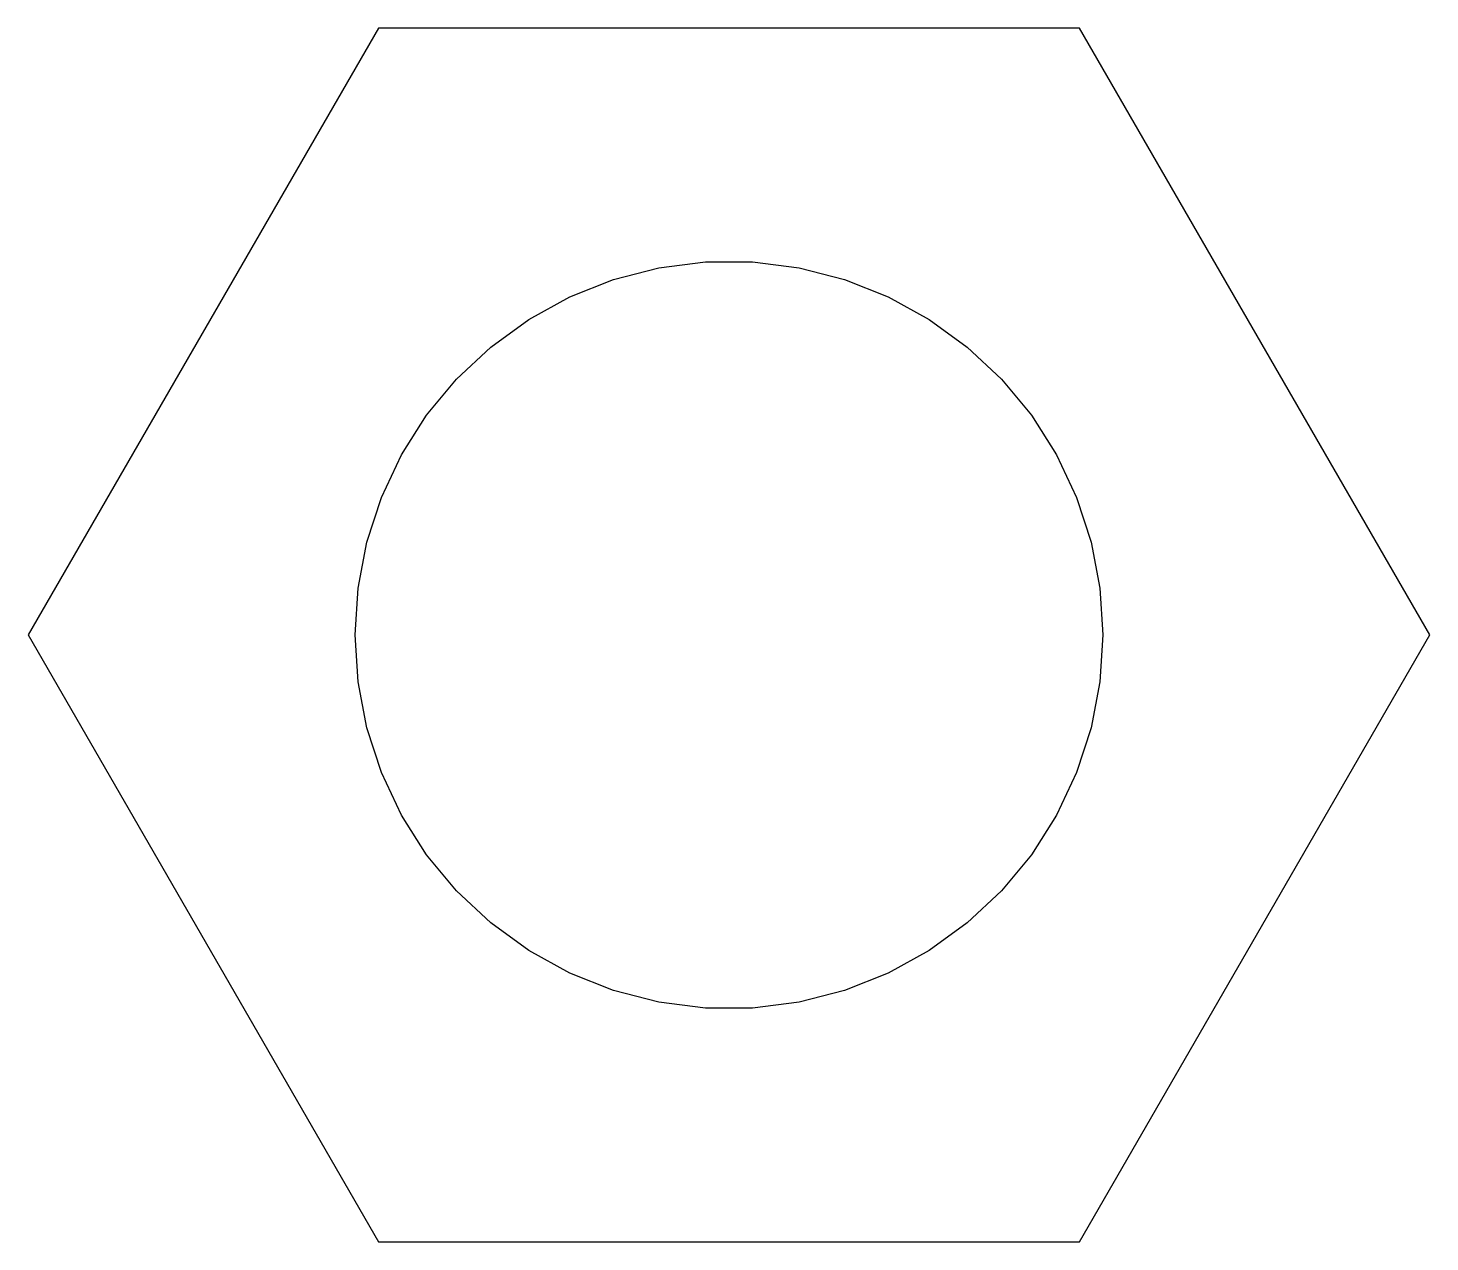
# Model space of a CAD drawing. Header units: metres. Extents: x -7.5 to 7.5, y 10 to 23.
import ezdxf

# ---------------------------------------------------------------- set-up
doc = ezdxf.new("R2010")
doc.units = ezdxf.units.M

msp = doc.modelspace()

# ---------------------------------------------------------------- linework, layer by layer
for p, q in [((-3.75049, 22.996), (-7.50099, 16.5)), ((3.75049, 22.996), (-3.75049, 22.996)), ((7.50099, 16.5), (3.75049, 22.996)), ((-1.23605, 20.3042), (-0.749512, 20.4291)), ((-0.749512, 20.4291), (-0.25116, 20.4921)), ((-0.25116, 20.4921), (0.25116, 20.4921)), ((0.25116, 20.4921), (0.749512, 20.4291)), ((0.749512, 20.4291), (1.23605, 20.3042)), ((-1.70311, 20.1193), (-1.23605, 20.3042)), ((1.23605, 20.3042), (1.70311, 20.1193)), ((-2.1433, 19.8773), (-1.70311, 20.1193)), ((1.70311, 20.1193), (2.1433, 19.8773)), ((-2.54968, 19.582), (-2.1433, 19.8773)), ((2.1433, 19.8773), (2.54968, 19.582)), ((-2.91586, 19.2382), (-2.54968, 19.582)), ((2.54968, 19.582), (2.91586, 19.2382)), ((-3.23605, 18.8511), (-2.91586, 19.2382)), ((2.91586, 19.2382), (3.23605, 18.8511)), ((-3.50522, 18.427), (-3.23605, 18.8511)), ((3.23605, 18.8511), (3.50522, 18.427)), ((-3.7191, 17.9725), (-3.50522, 18.427)), ((3.50522, 18.427), (3.7191, 17.9725)), ((-3.87433, 17.4948), (-3.7191, 17.9725)), ((3.7191, 17.9725), (3.87433, 17.4948)), ((-3.96844, 17.0013), (-3.87433, 17.4948)), ((3.87433, 17.4948), (3.96844, 17.0013)), ((-4, 16.5), (-3.96844, 17.0013)), ((3.96844, 17.0013), (4, 16.5)), ((-7.50099, 16.5), (-3.75049, 10.004)), ((-3.96844, 15.9987), (-4, 16.5)), ((3.75049, 10.004), (7.50099, 16.5)), ((4, 16.5), (3.96844, 15.9987)), ((-3.87433, 15.5052), (-3.96844, 15.9987)), ((3.96844, 15.9987), (3.87433, 15.5052)), ((-3.7191, 15.0275), (-3.87433, 15.5052)), ((3.87433, 15.5052), (3.7191, 15.0275)), ((-3.50522, 14.573), (-3.7191, 15.0275)), ((3.7191, 15.0275), (3.50522, 14.573)), ((-3.23605, 14.1489), (-3.50522, 14.573)), ((3.50522, 14.573), (3.23605, 14.1489)), ((-2.91586, 13.7618), (-3.23605, 14.1489)), ((3.23605, 14.1489), (2.91586, 13.7618)), ((-2.54968, 13.418), (-2.91586, 13.7618)), ((2.91586, 13.7618), (2.54968, 13.418)), ((-2.1433, 13.1227), (-2.54968, 13.418)), ((2.54968, 13.418), (2.1433, 13.1227)), ((-1.70311, 12.8807), (-2.1433, 13.1227)), ((2.1433, 13.1227), (1.70311, 12.8807)), ((-1.23605, 12.6958), (-1.70311, 12.8807)), ((1.70311, 12.8807), (1.23605, 12.6958)), ((-0.749512, 12.5709), (-1.23605, 12.6958)), ((1.23605, 12.6958), (0.749512, 12.5709)), ((-0.25116, 12.5079), (-0.749512, 12.5709)), ((0.25116, 12.5079), (-0.25116, 12.5079)), ((0.749512, 12.5709), (0.25116, 12.5079)), ((-3.75049, 10.004), (3.75049, 10.004))]:
    msp.add_line(p, q)

doc.saveas('drawing.dxf')
